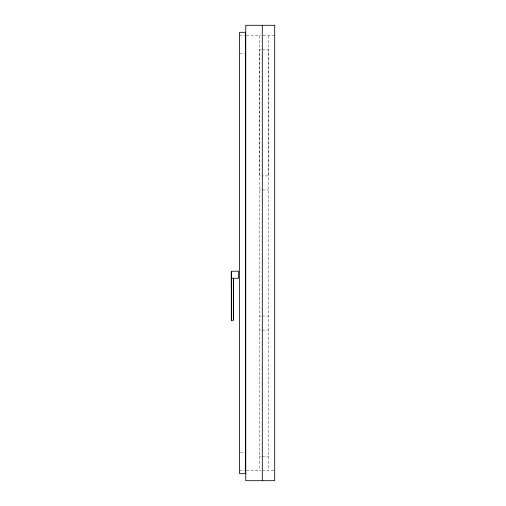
<?xml version="1.0" encoding="UTF-8"?>
<svg xmlns="http://www.w3.org/2000/svg" width="506" height="506" viewBox="0 0 506 506"><rect width="100%" height="100%" fill="white"/><g stroke="black" fill="none" stroke-linecap="round" stroke-linejoin="round"><path stroke-width="0.38" stroke-dasharray="2.53 1.9" d="M239.566 35.812L244.993 35.812M246.53 35.812L260.881 35.812M263.076 35.812L274.701 35.812M260.881 49.822L259.458 49.822L259.458 175.93L260.881 175.93M262.298 49.822L268.503 49.822L268.503 175.93L262.298 175.93M239.566 53.503L244.809 53.503M259.458 189.946L260.881 189.946M262.298 189.946L268.503 189.946M259.458 316.054L260.881 316.054M262.298 316.054L268.503 316.054M259.458 330.07L260.881 330.07M262.298 330.07L268.503 330.07M240.312 452.497L245.562 452.497M259.458 456.178L260.881 456.178M262.298 456.178L268.503 456.178M239.566 470.188L244.993 470.188M246.53 470.188L260.881 470.188M262.298 470.188L273.929 470.188M268.503 35.812L268.503 470.188M259.458 35.812L259.458 470.188"/><path stroke-width="0.76" d="M231.299 278.281L238.535 278.281L238.535 271.222L231.71 271.222L231.299 271.918L231.299 319.969L231.425 320.317L233.241 320.317L233.367 319.969L233.367 278.281L233.367 319.969M231.508 320.317L231.299 271.918M262.298 25.3L262.298 480.7M274.701 25.3L245.764 25.3L245.764 480.7L274.701 480.7L274.701 25.3M245.562 32.308L239.566 32.308L239.566 473.692L245.562 473.692L245.562 32.308"/></g></svg>
